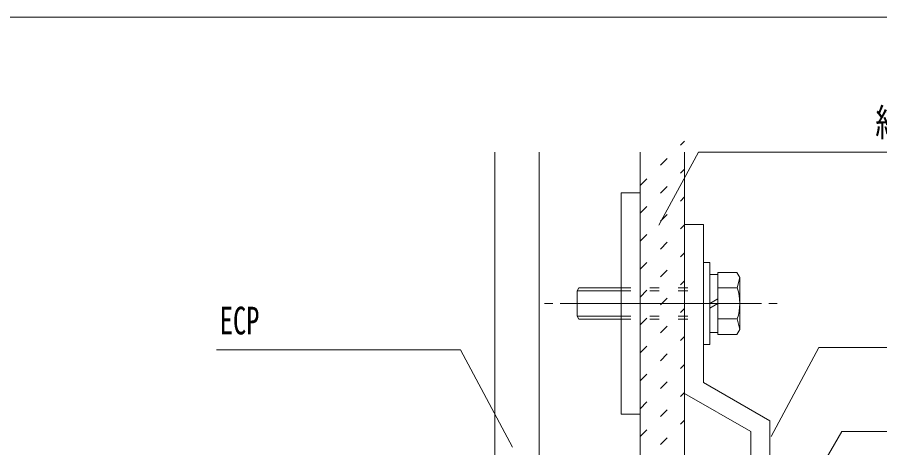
# Model space of a CAD drawing. Units: millimetres, scale not verified. Extents: x -1209 to 1209, y -852 to 852.
# Drawn here: x -590 to -317.1, y -154.2 to -17.9 of the extents above; entities that cross this region are included whole.
import ezdxf
from ezdxf.enums import TextEntityAlignment as Align

# ---------------------------------------------------------------- set-up
doc = ezdxf.new("R2010")
doc.units = ezdxf.units.MM
doc.header["$LTSCALE"] = 3
doc.linetypes.add('USER1', pattern=[3, 1, -2])
for name, color, linetype, lineweight in [('0-1_0-0WAKU', 7, 'Continuous', 18), ('0-2_0-1AL', 5, 'Continuous', 18), ('0-3_0-2SUNPO', 7, 'Continuous', 18), ('0-5_0-4KANAMONO', 6, 'Continuous', 18), ('0-6_0-5FUKUSIZA', 3, 'Continuous', 18)]:
    doc.layers.add(name, color=color, linetype=linetype, lineweight=lineweight)
doc.styles.add('ＭＳ ゴシック', font='')
doc.styles.get('ＭＳ ゴシック').set_extended_font_data('MS Gothic')

msp = doc.modelspace()

# ---------------------------------------------------------------- linework, layer by layer
at = {"layer": '0-1_0-0WAKU'}
msp.add_line((-1207, -17.85), (1207, -17.85), dxfattribs=at)
at = {"layer": '0-2_0-1AL'}
for p, q in [((-438.846, -60.594), (-438.846, -248.682)), ((-424.844, -60.594), (-424.844, -248.682)), ((-392.843, -60.594), (-392.843, -248.682)), ((-378.846, -60.594), (-378.846, -248.682))]:
    msp.add_line(p, q, dxfattribs=at)
at = {"layer": '0-3_0-2SUNPO'}
for p, q in [((-386.922, -83.687), (-374.47, -60.563)), ((-374.47, -60.563), (-244.628, -60.563)), ((-351.464, -150.6), (-336.308, -122.454)), ((-336.308, -122.454), (-253.644, -122.454)), ((-449.746, -123.166), (-526.935, -123.166)), ((-433.258, -154.033), (-449.746, -123.166)), ((-374.18, -227.184), (-329.031, -148.983)), ((-227.746, -148.983), (-329.031, -148.983))]:
    msp.add_line(p, q, dxfattribs=at)
at = {"layer": '0-5_0-4KANAMONO'}
for p, q in [((-398.843, -73.491), (-398.843, -143.493)), ((-372.845, -83.493), (-378.846, -83.493)), ((-372.845, -83.493), (-372.845, -133.49)), ((-370.848, -95.491), (-372.845, -95.491)), ((-370.848, -95.492), (-370.848, -121.492)), ((-372.845, -97.992), (-372.845, -118.992)), ((-368.346, -99.291), (-370.848, -99.291)), ((-368.346, -98.676), (-368.346, -118.308)), ((-362.249, -98.676), (-368.346, -98.676)), ((-361.346, -100.242), (-362.249, -98.676)), ((-362.168, -103.584), (-361.343, -100.242)), ((-361.346, -100.242), (-361.346, -116.742)), ((-412.845, -104.493), (-412.265, -103.491)), ((-412.265, -103.491), (-398.843, -103.491)), ((-362.172, -103.584), (-368.346, -103.584)), ((-412.845, -104.493), (-412.845, -112.491)), ((-412.845, -104.493), (-398.843, -104.493)), ((-420.573, -108.492), (-423.204, -108.492)), ((-354.473, -108.492), (-418.233, -108.492)), ((-368.346, -107.049), (-370.844, -108.495)), ((-368.346, -108.492), (-370.844, -109.938)), ((-349.502, -108.492), (-352.133, -108.492)), ((-412.845, -112.491), (-398.843, -112.491)), ((-412.845, -112.491), (-412.265, -113.493)), ((-412.265, -113.493), (-398.843, -113.493)), ((-362.172, -113.4), (-368.346, -113.4)), ((-362.172, -113.4), (-361.346, -116.742)), ((-361.346, -116.742), (-362.249, -118.308)), ((-368.346, -117.693), (-370.848, -117.693)), ((-362.249, -118.308), (-368.346, -118.308)), ((-370.848, -121.491), (-372.845, -121.491)), ((-398.843, -143.493), (-392.843, -143.493))]:
    msp.add_line(p, q, dxfattribs=at)
at = {"layer": '0-5_0-4KANAMONO', "linetype": 'USER1'}
for p, q in [((-398.843, -103.491), (-372.845, -103.491)), ((-398.843, -104.491), (-372.845, -104.491)), ((-398.843, -112.493), (-372.845, -112.493)), ((-398.843, -113.493), (-372.845, -113.493))]:
    msp.add_line(p, q, dxfattribs=at)
at = {"layer": '0-5_0-4KANAMONO'}
for points in [[(-398.843, -73.491), (-392.843, -73.491), (-392.843, -143.493)], [(-378.846, -83.493), (-378.846, -136.954), (-357.846, -149.079), (-357.846, -199.08)], [(-372.845, -133.49), (-351.846, -145.614), (-351.846, -199.08)]]:
    msp.add_lwpolyline(points, dxfattribs=at)
msp.add_arc((-376.346, -108.492), 15, 340.903, 19.09698, dxfattribs=at)
at = {"layer": '0-6_0-5FUKUSIZA', "linetype": 'USER1'}
for p, q in [((-392.843, -71.092), (-378.846, -57.095)), ((-392.843, -79.931), (-378.846, -65.933)), ((-392.843, -88.77), (-378.846, -74.772)), ((-392.843, -97.609), (-378.846, -83.611)), ((-392.843, -106.448), (-378.846, -92.45)), ((-392.843, -115.287), (-378.846, -101.289)), ((-392.843, -124.126), (-378.846, -110.128)), ((-392.843, -132.965), (-378.846, -118.966)), ((-392.843, -141.803), (-378.846, -127.805)), ((-392.843, -150.642), (-378.846, -136.644)), ((-392.843, -159.481), (-378.846, -145.483))]:
    msp.add_line(p, q, dxfattribs=at)

# ---------------------------------------------------------------- texts
at = {"layer": '0-3_0-2SUNPO', "style": 'ＭＳ ゴシック'}
for s, height, width, p in [('縦ガスケット', 8.791, 0.9, (-318.503, -58.218)), ('ECP', 8.798, 0.7, (-525.944, -120.933))]:
    msp.add_text(s, height=height, dxfattribs=dict(at, width=width)).set_placement(p, align=Align.BOTTOM_LEFT)

doc.saveas('drawing.dxf')
